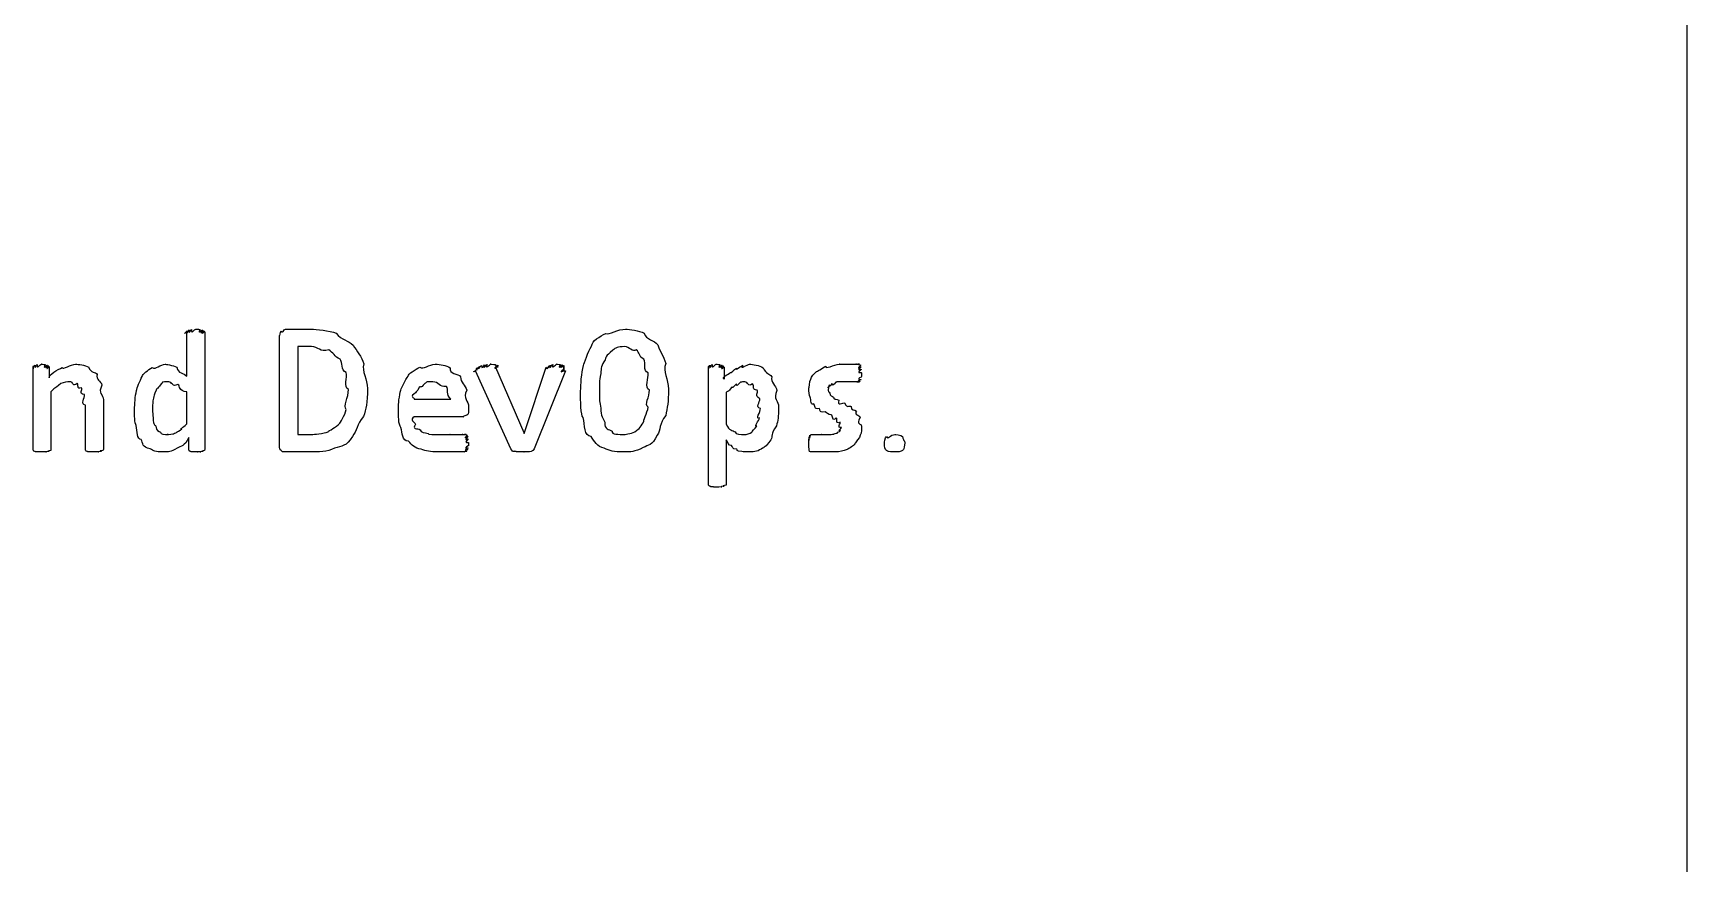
# Model space of a CAD drawing. Header units: millimetres. Extents: x 0 to 216, y 0 to 279.
# Drawn here: x 182.68 to 215.9, y 106.22 to 122.91 of the extents above; entities that cross this region are included whole.
import ezdxf

# ---------------------------------------------------------------- set-up
doc = ezdxf.new("R2010")
doc.units = ezdxf.units.MM
doc.layers.get('0').update_dxf_attribs({"linetype": 'CONTINUOUS'})

msp = doc.modelspace()

# ---------------------------------------------------------------- linework, layer by layer
at = {"color": 7}
msp.add_line((215.9, 279.4), (215.9, 0), dxfattribs=at)
at = {"color": 0}
for p, q in [((187.744, 116.961), (188.262, 116.961)), ((185.766, 116.013), (185.766, 116.906)), ((186.125, 116.906), (186.125, 114.547)), ((187.628, 114.624), (187.628, 116.829)), ((188.268, 116.608), (187.992, 116.608)), ((187.992, 116.608), (187.992, 114.844)), ((182.675, 114.547), (182.675, 116.2)), ((183.001, 116.2), (183.001, 115.98)), ((192.271, 114.558), (191.56, 116.123)), ((191.968, 116.195), (192.536, 114.883)), ((192.546, 114.883), (192.982, 116.195)), ((193.373, 116.123), (192.745, 114.558)), ((193.34, 116.2), (193.34, 116.2)), ((196.242, 113.847), (196.242, 116.195)), ((196.557, 116.195), (196.557, 115.958)), ((183.034, 115.699), (183.034, 114.547)), ((185.766, 115.059), (185.766, 115.699)), ((189.012, 115.748), (189.012, 115.748)), ((189.392, 115.765), (189.392, 115.765)), ((195.059, 115.732), (195.059, 115.732)), ((195.439, 115.754), (195.439, 115.754)), ((196.601, 115.688), (196.601, 115.048)), ((183.728, 114.547), (183.728, 115.434)), ((184.087, 115.539), (184.087, 114.547)), ((190.333, 115.55), (191.066, 115.55)), ((191.425, 115.401), (191.425, 115.34)), ((197.29, 115.368), (197.29, 115.368)), ((197.653, 115.395), (197.653, 115.395)), ((191.32, 115.197), (190.333, 115.197)), ((199.319, 115.01), (199.319, 115.01)), ((185.805, 114.552), (185.805, 114.784)), ((187.992, 114.844), (188.273, 114.844)), ((192.536, 114.883), (192.541, 114.861)), ((192.541, 114.861), (192.546, 114.883)), ((196.601, 114.734), (196.601, 113.847)), ((200.186, 114.668), (200.186, 114.668)), ((188.229, 114.492), (187.744, 114.492))]:
    msp.add_line(p, q, dxfattribs=at)
for points in [[(185.805, 116.944), (185.808, 116.836), (185.838, 116.951), (185.86, 116.955)], [(185.86, 116.955), (185.852, 116.842), (185.91, 116.961), (185.943, 116.961)], [(185.943, 116.961), (185.922, 116.961), (186.009, 116.958), (186.031, 116.955)], [(186.031, 116.955), (185.966, 116.836), (186.069, 116.947), (186.081, 116.944)], [(187.661, 116.928), (187.675, 116.842), (187.714, 116.961), (187.744, 116.961)], [(188.262, 116.961), (188.367, 116.961), (188.627, 116.933), (188.764, 116.878)], [(194.182, 116.873), (194.244, 116.842), (194.427, 116.961), (194.579, 116.961)], [(194.579, 116.961), (194.656, 116.961), (194.846, 116.933), (194.954, 116.878)], [(185.766, 116.906), (185.651, 116.814), (185.768, 116.92), (185.772, 116.928)], [(185.772, 116.928), (185.779, 116.829), (185.79, 116.94), (185.805, 116.944)], [(186.081, 116.944), (185.993, 116.829), (186.105, 116.935), (186.114, 116.928)], [(186.114, 116.928), (186.006, 116.814), (186.125, 116.913), (186.125, 116.906)], [(187.628, 116.829), (187.628, 116.803), (187.639, 116.909), (187.661, 116.928)], [(188.764, 116.878), (188.874, 116.732), (189.013, 116.742), (189.105, 116.636)], [(189.105, 116.636), (189.179, 116.523), (189.272, 116.407), (189.32, 116.261)], [(193.895, 116.619), (193.898, 116.725), (194.068, 116.814), (194.182, 116.873)], [(194.954, 116.878), (194.99, 116.736), (195.153, 116.749), (195.224, 116.647)], [(195.224, 116.647), (195.252, 116.534), (195.351, 116.422), (195.384, 116.272)], [(188.615, 116.542), (188.433, 116.49), (188.411, 116.608), (188.268, 116.608)], [(188.841, 116.36), (188.73, 116.401), (188.706, 116.498), (188.615, 116.542)], [(188.968, 116.09), (188.848, 116.134), (188.899, 116.286), (188.841, 116.36)], [(193.73, 116.228), (193.748, 116.273), (193.821, 116.512), (193.895, 116.619)], [(194.166, 116.344), (194.079, 116.236), (194.095, 116.174), (194.078, 116.068)], [(194.32, 116.537), (194.16, 116.395), (194.206, 116.424), (194.166, 116.344)], [(194.563, 116.608), (194.405, 116.608), (194.386, 116.584), (194.32, 116.537)], [(194.794, 116.542), (194.711, 116.49), (194.653, 116.608), (194.563, 116.608)], [(194.948, 116.355), (194.84, 116.401), (194.86, 116.498), (194.794, 116.542)], [(195.031, 116.079), (194.917, 116.126), (194.988, 116.277), (194.948, 116.355)], [(182.675, 116.2), (182.675, 116.108), (182.677, 116.214), (182.681, 116.222)], [(182.681, 116.222), (182.682, 116.123), (182.693, 116.235), (182.709, 116.239)], [(182.709, 116.239), (182.711, 116.134), (182.739, 116.25), (182.758, 116.25)], [(182.758, 116.25), (182.753, 116.137), (182.808, 116.255), (182.841, 116.255)], [(182.841, 116.255), (182.815, 116.255), (182.896, 116.253), (182.918, 116.25)], [(182.918, 116.25), (182.859, 116.134), (182.957, 116.246), (182.967, 116.239)], [(182.967, 116.239), (182.881, 116.123), (182.985, 116.229), (182.99, 116.222)], [(182.99, 116.222), (182.892, 116.108), (183.001, 116.207), (183.001, 116.2)], [(183.001, 115.98), (182.98, 116.049), (183.174, 116.145), (183.26, 116.189)], [(183.26, 116.189), (183.271, 116.137), (183.437, 116.255), (183.53, 116.255)], [(183.53, 116.255), (183.582, 116.255), (183.719, 116.236), (183.789, 116.2)], [(183.789, 116.2), (183.844, 116.064), (183.921, 116.114), (183.965, 116.052)], [(183.965, 116.052), (183.932, 115.943), (184.04, 115.921), (184.059, 115.836)], [(184.752, 115.726), (184.765, 115.777), (184.816, 115.93), (184.868, 116.007)], [(184.868, 116.007), (184.871, 116.053), (184.989, 116.148), (185.067, 116.189)], [(185.067, 116.189), (185.143, 116.137), (185.232, 116.255), (185.331, 116.255)], [(185.331, 116.255), (185.327, 116.255), (185.492, 116.235), (185.563, 116.195)], [(185.563, 116.195), (185.584, 116.057), (185.7, 116.093), (185.766, 116.013)], [(189.012, 115.748), (188.903, 115.804), (188.996, 115.983), (188.968, 116.09)], [(189.32, 116.261), (189.273, 116.112), (189.392, 115.948), (189.392, 115.765)], [(190.063, 115.737), (190.082, 115.784), (190.149, 115.941), (190.212, 116.018)], [(190.212, 116.018), (190.208, 116.057), (190.351, 116.153), (190.444, 116.195)], [(190.444, 116.195), (190.51, 116.137), (190.638, 116.255), (190.752, 116.255)], [(190.752, 116.255), (190.858, 116.255), (190.97, 116.231), (191.055, 116.184)], [(191.055, 116.184), (191.028, 116.046), (191.21, 116.079), (191.265, 116.002)], [(191.265, 116.002), (191.255, 115.892), (191.36, 115.834), (191.386, 115.732)], [(191.56, 116.123), (191.472, 116.064), (191.595, 116.151), (191.593, 116.162)], [(191.587, 116.184), (191.582, 116.097), (191.601, 116.196), (191.631, 116.2)], [(191.593, 116.162), (191.582, 116.086), (191.587, 116.18), (191.587, 116.184)], [(191.631, 116.2), (191.611, 116.112), (191.648, 116.219), (191.681, 116.228)], [(191.681, 116.228), (191.677, 116.126), (191.736, 116.24), (191.747, 116.245)], [(191.747, 116.245), (191.703, 116.134), (191.777, 116.25), (191.797, 116.25)], [(191.797, 116.25), (191.743, 116.137), (191.844, 116.255), (191.874, 116.255)], [(191.874, 116.255), (191.809, 116.255), (191.94, 116.253), (191.962, 116.25)], [(191.99, 116.222), (191.946, 116.108), (191.959, 116.206), (191.968, 116.195)], [(191.962, 116.25), (191.97, 116.134), (192.001, 116.246), (192.012, 116.239)], [(192.012, 116.239), (191.992, 116.123), (192.014, 116.229), (191.99, 116.222)], [(192.982, 116.195), (193.011, 116.108), (193.029, 116.214), (193.037, 116.222)], [(193.037, 116.222), (193.026, 116.123), (193.053, 116.235), (193.065, 116.239)], [(193.065, 116.239), (193.048, 116.134), (193.092, 116.25), (193.114, 116.25)], [(193.114, 116.25), (193.092, 116.137), (193.164, 116.255), (193.197, 116.255)], [(193.197, 116.255), (193.154, 116.255), (193.249, 116.253), (193.269, 116.25)], [(193.269, 116.25), (193.191, 116.134), (193.301, 116.247), (193.313, 116.245)], [(193.313, 116.245), (193.213, 116.126), (193.33, 116.235), (193.335, 116.228)], [(193.329, 116.151), (193.213, 116.06), (193.343, 116.134), (193.373, 116.123)], [(193.335, 116.167), (193.335, 116.075), (193.332, 116.158), (193.329, 116.151)], [(193.335, 116.228), (193.337, 116.112), (193.34, 116.211), (193.34, 116.2)], [(193.34, 116.184), (193.337, 116.086), (193.337, 116.174), (193.335, 116.167)], [(193.34, 116.2), (193.337, 116.097), (193.34, 116.191), (193.34, 116.184)], [(193.675, 115.715), (193.675, 115.848), (193.693, 116.073), (193.73, 116.228)], [(194.078, 116.068), (194.046, 115.905), (194.055, 115.849), (194.055, 115.732)], [(195.059, 115.732), (194.95, 115.795), (195.049, 115.971), (195.031, 116.079)], [(195.384, 116.272), (195.32, 116.115), (195.439, 115.948), (195.439, 115.754)], [(196.242, 116.195), (196.242, 116.112), (196.244, 116.218), (196.248, 116.222)], [(196.248, 116.222), (196.249, 116.123), (196.259, 116.235), (196.27, 116.239)], [(196.27, 116.239), (196.275, 116.134), (196.3, 116.25), (196.319, 116.25)], [(196.319, 116.25), (196.315, 116.137), (196.366, 116.255), (196.397, 116.255)], [(196.397, 116.255), (196.377, 116.255), (196.455, 116.253), (196.474, 116.25)], [(196.474, 116.25), (196.415, 116.134), (196.507, 116.246), (196.518, 116.239)], [(196.518, 116.239), (196.441, 116.123), (196.541, 116.229), (196.546, 116.222)], [(196.546, 116.222), (196.452, 116.108), (196.557, 116.206), (196.557, 116.195)], [(196.557, 115.958), (196.496, 115.991), (196.642, 116.053), (196.683, 116.09)], [(196.683, 116.09), (196.694, 116.064), (196.763, 116.156), (196.804, 116.178)], [(196.804, 116.178), (196.778, 116.112), (196.89, 116.222), (196.931, 116.233)], [(196.931, 116.233), (196.862, 116.137), (197.021, 116.255), (197.069, 116.255)], [(197.069, 116.255), (197.135, 116.255), (197.265, 116.231), (197.339, 116.184)], [(197.339, 116.184), (197.4, 116.046), (197.472, 116.079), (197.516, 116.002)], [(197.516, 116.002), (197.491, 115.892), (197.598, 115.832), (197.62, 115.726)], [(198.261, 115.776), (198.261, 115.766), (198.273, 115.903), (198.3, 115.958)], [(198.3, 115.958), (198.312, 115.998), (198.363, 116.068), (198.416, 116.112)], [(198.416, 116.112), (198.416, 116.086), (198.529, 116.191), (198.603, 116.217)], [(198.603, 116.217), (198.566, 116.137), (198.769, 116.255), (198.873, 116.255)], [(198.873, 116.255), (198.83, 116.255), (198.961, 116.255), (199.005, 116.255)], [(199.005, 116.255), (199.035, 116.255), (199.089, 116.255), (199.126, 116.255)], [(199.126, 116.255), (199.11, 116.255), (199.194, 116.255), (199.22, 116.255)], [(199.22, 116.255), (199.161, 116.255), (199.264, 116.255), (199.275, 116.255)], [(199.275, 116.255), (199.187, 116.255), (199.299, 116.25), (199.303, 116.239)], [(199.303, 116.239), (199.194, 116.115), (199.309, 116.214), (199.309, 116.2)], [(199.309, 116.2), (199.198, 116.09), (199.314, 116.173), (199.314, 116.151)], [(199.314, 115.997), (199.198, 115.943), (199.311, 115.955), (199.309, 115.941)], [(199.314, 116.151), (199.201, 116.049), (199.319, 116.108), (199.319, 116.079)], [(199.319, 116.079), (199.319, 115.991), (199.317, 116.021), (199.314, 115.997)], [(183.232, 115.87), (183.101, 115.744), (183.103, 115.794), (183.034, 115.699)], [(183.431, 115.903), (183.348, 115.903), (183.298, 115.892), (183.232, 115.87)], [(183.563, 115.87), (183.465, 115.784), (183.481, 115.903), (183.431, 115.903)], [(183.651, 115.781), (183.538, 115.744), (183.599, 115.85), (183.563, 115.87)], [(183.706, 115.644), (183.586, 115.667), (183.676, 115.744), (183.651, 115.781)], [(183.728, 115.434), (183.613, 115.442), (183.72, 115.591), (183.706, 115.644)], [(184.059, 115.836), (183.968, 115.66), (184.087, 115.656), (184.087, 115.539)], [(184.714, 115.351), (184.714, 115.439), (184.726, 115.616), (184.752, 115.726)], [(185.149, 115.737), (185.095, 115.627), (185.105, 115.634), (185.094, 115.572)], [(185.248, 115.859), (185.146, 115.726), (185.174, 115.788), (185.149, 115.737)], [(185.403, 115.903), (185.232, 115.903), (185.292, 115.888), (185.248, 115.859)], [(185.584, 115.848), (185.47, 115.784), (185.465, 115.903), (185.403, 115.903)], [(185.766, 115.699), (185.587, 115.715), (185.642, 115.814), (185.584, 115.848)], [(188.968, 115.346), (188.903, 115.409), (189.012, 115.594), (189.012, 115.748)], [(189.392, 115.765), (189.392, 115.475), (189.366, 115.36), (189.315, 115.203)], [(190.014, 115.368), (190.014, 115.447), (190.03, 115.627), (190.063, 115.737)], [(190.361, 115.682), (190.226, 115.597), (190.333, 115.597), (190.333, 115.55)], [(190.433, 115.792), (190.38, 115.682), (190.379, 115.726), (190.361, 115.682)], [(190.548, 115.87), (190.444, 115.744), (190.465, 115.825), (190.433, 115.792)], [(190.708, 115.903), (190.535, 115.903), (190.595, 115.892), (190.548, 115.87)], [(190.978, 115.809), (190.832, 115.784), (190.83, 115.903), (190.708, 115.903)], [(191.066, 115.55), (190.953, 115.66), (191.04, 115.746), (190.978, 115.809)], [(191.386, 115.732), (191.306, 115.568), (191.425, 115.518), (191.425, 115.401)], [(193.725, 115.186), (193.675, 115.226), (193.675, 115.517), (193.675, 115.715)], [(194.055, 115.732), (194.046, 115.542), (194.062, 115.484), (194.078, 115.374)], [(195.031, 115.39), (194.95, 115.431), (195.059, 115.611), (195.059, 115.732)], [(195.439, 115.754), (195.439, 115.491), (195.419, 115.382), (195.384, 115.225)], [(196.705, 115.787), (196.635, 115.682), (196.637, 115.728), (196.601, 115.688)], [(196.799, 115.853), (196.701, 115.737), (196.739, 115.816), (196.705, 115.787)], [(196.887, 115.892), (196.76, 115.77), (196.828, 115.871), (196.799, 115.853)], [(196.975, 115.903), (196.937, 115.903), (196.916, 115.898), (196.887, 115.892)], [(197.13, 115.859), (197.028, 115.784), (197.037, 115.903), (196.975, 115.903)], [(197.224, 115.737), (197.109, 115.726), (197.17, 115.828), (197.13, 115.859)], [(197.273, 115.561), (197.157, 115.623), (197.248, 115.685), (197.224, 115.737)], [(197.62, 115.726), (197.535, 115.564), (197.653, 115.513), (197.653, 115.395)], [(198.289, 115.594), (198.261, 115.63), (198.261, 115.705), (198.261, 115.776)], [(198.669, 115.836), (198.639, 115.729), (198.652, 115.812), (198.652, 115.798)], [(198.652, 115.798), (198.639, 115.667), (198.661, 115.71), (198.68, 115.677)], [(198.719, 115.87), (198.661, 115.755), (198.68, 115.85), (198.669, 115.836)], [(198.68, 115.677), (198.68, 115.605), (198.727, 115.619), (198.757, 115.594)], [(198.801, 115.892), (198.705, 115.773), (198.741, 115.88), (198.719, 115.87)], [(198.923, 115.903), (198.775, 115.903), (198.837, 115.898), (198.801, 115.892)], [(199.061, 115.903), (198.989, 115.903), (198.974, 115.903), (198.923, 115.903)], [(199.165, 115.903), (199.069, 115.903), (199.1, 115.903), (199.061, 115.903)], [(199.237, 115.903), (199.128, 115.903), (199.194, 115.903), (199.165, 115.903)], [(199.275, 115.903), (199.165, 115.903), (199.255, 115.903), (199.237, 115.903)], [(199.292, 115.908), (199.179, 115.903), (199.282, 115.903), (199.275, 115.903)], [(199.309, 115.941), (199.19, 115.914), (199.299, 115.915), (199.292, 115.908)], [(184.747, 115.021), (184.714, 115.068), (184.714, 115.237), (184.714, 115.351)], [(185.094, 115.572), (185.073, 115.502), (185.077, 115.447), (185.077, 115.384)], [(185.077, 115.384), (185.073, 115.252), (185.08, 115.247), (185.088, 115.181)], [(188.83, 115.065), (188.844, 115.065), (188.937, 115.232), (188.968, 115.346)], [(190.063, 114.982), (190.014, 115.045), (190.014, 115.22), (190.014, 115.368)], [(191.425, 115.34), (191.425, 115.241), (191.414, 115.252), (191.391, 115.23)], [(194.078, 115.374), (194.079, 115.208), (194.123, 115.172), (194.16, 115.092)], [(194.948, 115.109), (194.917, 115.101), (195.016, 115.282), (195.031, 115.39)], [(197.29, 115.368), (197.175, 115.376), (197.284, 115.498), (197.273, 115.561)], [(197.268, 115.175), (197.175, 115.127), (197.29, 115.302), (197.29, 115.368)], [(197.653, 115.395), (197.653, 115.189), (197.638, 115.128), (197.609, 115.015)], [(198.36, 115.462), (198.297, 115.409), (198.307, 115.542), (198.289, 115.594)], [(198.465, 115.368), (198.36, 115.336), (198.393, 115.425), (198.36, 115.462)], [(198.586, 115.296), (198.438, 115.285), (198.505, 115.342), (198.465, 115.368)], [(198.708, 115.241), (198.639, 115.244), (198.63, 115.277), (198.586, 115.296)], [(198.757, 115.594), (198.742, 115.557), (198.825, 115.551), (198.862, 115.533)], [(198.862, 115.533), (198.819, 115.402), (198.942, 115.495), (198.983, 115.473)], [(198.983, 115.473), (199.022, 115.363), (199.069, 115.431), (199.11, 115.407)], [(199.11, 115.407), (199.102, 115.31), (199.184, 115.349), (199.215, 115.313)], [(199.215, 115.313), (199.165, 115.241), (199.273, 115.237), (199.292, 115.186)], [(184.846, 114.745), (184.758, 114.737), (184.769, 114.913), (184.747, 115.021)], [(185.088, 115.181), (185.091, 115.006), (185.117, 115.061), (185.143, 115.01)], [(185.143, 115.01), (185.143, 114.906), (185.2, 114.922), (185.237, 114.888)], [(185.662, 114.954), (185.613, 114.946), (185.729, 115.018), (185.766, 115.059)], [(188.604, 114.899), (188.605, 114.917), (188.771, 114.99), (188.83, 115.065)], [(189.315, 115.203), (189.171, 115.043), (189.188, 114.912), (189.089, 114.806)], [(190.217, 114.712), (190.082, 114.712), (190.099, 114.875), (190.063, 114.982)], [(190.333, 115.197), (190.226, 115.142), (190.342, 115.092), (190.361, 115.048)], [(190.361, 115.048), (190.263, 114.94), (190.408, 114.971), (190.449, 114.938)], [(191.391, 115.23), (191.262, 115.197), (191.345, 115.197), (191.32, 115.197)], [(193.885, 114.806), (193.744, 114.803), (193.76, 115.034), (193.725, 115.186)], [(194.16, 115.092), (194.152, 114.933), (194.245, 114.954), (194.309, 114.91)], [(194.788, 114.916), (194.835, 114.94), (194.907, 115.028), (194.948, 115.109)], [(195.384, 115.225), (195.247, 115.061), (195.29, 114.938), (195.213, 114.828)], [(196.601, 115.048), (196.661, 114.913), (196.723, 114.93), (196.783, 114.894)], [(197.113, 114.888), (197.098, 114.902), (197.186, 114.957), (197.212, 115.01)], [(197.212, 115.01), (197.149, 115.006), (197.256, 115.116), (197.268, 115.175)], [(197.609, 115.015), (197.48, 114.847), (197.545, 114.811), (197.493, 114.734)], [(198.812, 115.175), (198.716, 115.09), (198.748, 115.222), (198.708, 115.241)], [(198.889, 115.092), (198.779, 115.043), (198.845, 115.153), (198.812, 115.175)], [(198.917, 114.982), (198.815, 114.979), (198.907, 115.062), (198.889, 115.092)], [(198.895, 114.922), (198.815, 114.913), (198.917, 114.96), (198.917, 114.982)], [(199.292, 115.186), (199.201, 115.024), (199.319, 115.079), (199.319, 115.01)], [(199.319, 115.01), (199.319, 114.869), (199.304, 114.85), (199.275, 114.784)], [(185.028, 114.558), (184.848, 114.583), (184.893, 114.668), (184.846, 114.745)], [(185.237, 114.888), (185.221, 114.844), (185.328, 114.844), (185.392, 114.844)], [(185.392, 114.844), (185.312, 114.844), (185.45, 114.847), (185.48, 114.855)], [(185.48, 114.855), (185.488, 114.858), (185.538, 114.873), (185.568, 114.888)], [(185.568, 114.888), (185.547, 114.891), (185.628, 114.928), (185.662, 114.954)], [(185.805, 114.784), (185.717, 114.594), (185.648, 114.62), (185.568, 114.569)], [(188.273, 114.844), (188.307, 114.844), (188.516, 114.862), (188.604, 114.899)], [(189.089, 114.806), (188.976, 114.594), (188.874, 114.62), (188.73, 114.569)], [(190.471, 114.547), (190.336, 114.565), (190.287, 114.638), (190.217, 114.712)], [(190.449, 114.938), (190.462, 114.877), (190.543, 114.884), (190.609, 114.866)], [(190.609, 114.866), (190.594, 114.844), (190.755, 114.844), (190.851, 114.844)], [(190.851, 114.844), (190.885, 114.844), (190.996, 114.844), (191.055, 114.844)], [(191.055, 114.844), (191.002, 114.844), (191.163, 114.844), (191.204, 114.844)], [(191.204, 114.844), (191.204, 114.844), (191.283, 114.844), (191.309, 114.844)], [(191.309, 114.844), (191.259, 114.844), (191.36, 114.844), (191.375, 114.844)], [(191.375, 114.844), (191.284, 114.844), (191.393, 114.84), (191.397, 114.833)], [(191.397, 114.833), (191.295, 114.715), (191.409, 114.82), (191.414, 114.806)], [(191.414, 114.806), (191.303, 114.69), (191.419, 114.778), (191.419, 114.756)], [(191.419, 114.756), (191.306, 114.646), (191.425, 114.706), (191.425, 114.674)], [(191.425, 114.674), (191.425, 114.591), (191.422, 114.631), (191.419, 114.613)], [(194.149, 114.569), (194.002, 114.598), (193.953, 114.703), (193.885, 114.806)], [(194.309, 114.91), (194.281, 114.844), (194.455, 114.844), (194.551, 114.844)], [(194.551, 114.844), (194.59, 114.844), (194.725, 114.868), (194.788, 114.916)], [(195.213, 114.828), (195.097, 114.609), (195.045, 114.638), (194.932, 114.58)], [(196.705, 114.624), (196.635, 114.613), (196.637, 114.693), (196.601, 114.734)], [(196.783, 114.894), (196.778, 114.844), (196.901, 114.844), (196.964, 114.844)], [(196.964, 114.844), (197.017, 114.844), (197.072, 114.858), (197.113, 114.888)], [(197.493, 114.734), (197.378, 114.576), (197.378, 114.596), (197.3, 114.552)], [(198.261, 114.751), (198.264, 114.686), (198.268, 114.791), (198.272, 114.806)], [(198.261, 114.668), (198.261, 114.642), (198.261, 114.729), (198.261, 114.751)], [(198.267, 114.536), (198.261, 114.554), (198.261, 114.613), (198.261, 114.668)], [(198.272, 114.806), (198.272, 114.715), (198.279, 114.829), (198.283, 114.833)], [(198.283, 114.833), (198.279, 114.726), (198.291, 114.844), (198.3, 114.844)], [(198.3, 114.844), (198.297, 114.844), (198.325, 114.844), (198.344, 114.844)], [(198.344, 114.844), (198.338, 114.844), (198.389, 114.844), (198.416, 114.844)], [(198.416, 114.844), (198.393, 114.844), (198.479, 114.844), (198.52, 114.844)], [(198.52, 114.844), (198.473, 114.844), (198.606, 114.844), (198.658, 114.844)], [(198.658, 114.844), (198.683, 114.844), (198.732, 114.846), (198.763, 114.85)], [(198.763, 114.85), (198.746, 114.855), (198.823, 114.866), (198.845, 114.877)], [(198.845, 114.877), (198.79, 114.877), (198.884, 114.902), (198.895, 114.922)], [(199.275, 114.784), (199.146, 114.624), (199.209, 114.668), (199.154, 114.624)], [(199.778, 114.668), (199.778, 114.679), (199.792, 114.784), (199.823, 114.806)], [(199.823, 114.525), (199.778, 114.538), (199.778, 114.598), (199.778, 114.668)], [(199.823, 114.806), (199.836, 114.726), (199.906, 114.844), (199.988, 114.844)], [(199.988, 114.844), (199.99, 114.844), (200.112, 114.831), (200.142, 114.806)], [(200.142, 114.806), (200.167, 114.679), (200.186, 114.737), (200.186, 114.668)], [(200.186, 114.668), (200.167, 114.538), (200.171, 114.549), (200.142, 114.525)], [(182.681, 114.525), (182.675, 114.52), (182.675, 114.538), (182.675, 114.547)], [(182.709, 114.502), (182.687, 114.505), (182.688, 114.516), (182.681, 114.525)], [(182.764, 114.492), (182.711, 114.494), (182.722, 114.499), (182.709, 114.502)], [(182.852, 114.492), (182.76, 114.492), (182.789, 114.492), (182.764, 114.492)], [(182.94, 114.492), (182.83, 114.492), (182.888, 114.492), (182.852, 114.492)], [(182.995, 114.502), (182.877, 114.494), (182.965, 114.494), (182.94, 114.492)], [(183.023, 114.519), (182.903, 114.505), (183.009, 114.51), (182.995, 114.502)], [(183.034, 114.547), (183.031, 114.516), (183.03, 114.526), (183.023, 114.519)], [(183.734, 114.519), (183.73, 114.516), (183.728, 114.536), (183.728, 114.547)], [(183.761, 114.502), (183.741, 114.505), (183.741, 114.515), (183.734, 114.519)], [(183.817, 114.492), (183.767, 114.494), (183.775, 114.499), (183.761, 114.502)], [(183.91, 114.492), (183.814, 114.492), (183.841, 114.492), (183.817, 114.492)], [(183.993, 114.492), (183.884, 114.492), (183.943, 114.492), (183.91, 114.492)], [(184.048, 114.502), (183.932, 114.494), (184.018, 114.494), (183.993, 114.492)], [(184.076, 114.525), (183.957, 114.505), (184.062, 114.51), (184.048, 114.502)], [(184.087, 114.547), (184.087, 114.52), (184.083, 114.531), (184.076, 114.525)], [(185.298, 114.492), (185.117, 114.492), (185.105, 114.513), (185.028, 114.558)], [(185.568, 114.569), (185.437, 114.492), (185.397, 114.492), (185.298, 114.492)], [(185.811, 114.525), (185.794, 114.52), (185.805, 114.541), (185.805, 114.552)], [(185.838, 114.502), (185.805, 114.505), (185.818, 114.516), (185.811, 114.525)], [(185.888, 114.492), (185.83, 114.494), (185.852, 114.499), (185.838, 114.502)], [(185.97, 114.492), (185.871, 114.492), (185.91, 114.492), (185.888, 114.492)], [(186.042, 114.492), (185.929, 114.492), (185.995, 114.492), (185.97, 114.492)], [(186.092, 114.502), (185.973, 114.494), (186.064, 114.494), (186.042, 114.492)], [(186.114, 114.519), (185.995, 114.505), (186.103, 114.51), (186.092, 114.502)], [(186.125, 114.547), (186.125, 114.516), (186.121, 114.526), (186.114, 114.519)], [(187.661, 114.519), (187.628, 114.531), (187.628, 114.576), (187.628, 114.624)], [(187.744, 114.492), (187.675, 114.492), (187.686, 114.5), (187.661, 114.519)], [(188.73, 114.569), (188.576, 114.492), (188.423, 114.492), (188.229, 114.492)], [(190.818, 114.492), (190.653, 114.492), (190.57, 114.51), (190.471, 114.547)], [(191.033, 114.492), (190.862, 114.492), (190.895, 114.492), (190.818, 114.492)], [(191.21, 114.492), (191.112, 114.492), (191.099, 114.492), (191.033, 114.492)], [(191.336, 114.492), (191.215, 114.492), (191.261, 114.492), (191.21, 114.492)], [(191.391, 114.502), (191.281, 114.492), (191.37, 114.492), (191.336, 114.492)], [(191.408, 114.536), (191.292, 114.51), (191.399, 114.513), (191.391, 114.502)], [(191.414, 114.569), (191.299, 114.531), (191.411, 114.547), (191.408, 114.536)], [(191.419, 114.613), (191.303, 114.558), (191.417, 114.583), (191.414, 114.569)], [(192.337, 114.502), (192.309, 114.494), (192.307, 114.516), (192.271, 114.558)], [(192.375, 114.502), (192.327, 114.505), (192.348, 114.51), (192.337, 114.502)], [(192.436, 114.492), (192.356, 114.494), (192.389, 114.499), (192.375, 114.502)], [(192.53, 114.492), (192.409, 114.492), (192.461, 114.492), (192.436, 114.492)], [(192.624, 114.492), (192.482, 114.492), (192.566, 114.492), (192.53, 114.492)], [(192.684, 114.502), (192.651, 114.494), (192.648, 114.494), (192.624, 114.492)], [(192.723, 114.525), (192.684, 114.505), (192.702, 114.51), (192.684, 114.502)], [(192.745, 114.558), (192.702, 114.52), (192.734, 114.531), (192.723, 114.525)], [(194.54, 114.492), (194.336, 114.492), (194.259, 114.516), (194.149, 114.569)], [(194.932, 114.58), (194.751, 114.492), (194.686, 114.492), (194.54, 114.492)], [(196.81, 114.547), (196.705, 114.549), (196.741, 114.594), (196.705, 114.624)], [(196.915, 114.502), (196.774, 114.51), (196.846, 114.528), (196.81, 114.547)], [(197.036, 114.492), (196.961, 114.492), (196.951, 114.494), (196.915, 114.502)], [(197.3, 114.552), (197.224, 114.492), (197.135, 114.492), (197.036, 114.492)], [(198.294, 114.492), (198.272, 114.492), (198.273, 114.505), (198.267, 114.536)], [(198.355, 114.492), (198.297, 114.492), (198.308, 114.492), (198.294, 114.492)], [(198.448, 114.492), (198.349, 114.492), (198.38, 114.492), (198.355, 114.492)], [(198.581, 114.492), (198.427, 114.492), (198.489, 114.492), (198.448, 114.492)], [(198.735, 114.492), (198.639, 114.492), (198.628, 114.492), (198.581, 114.492)], [(198.967, 114.525), (198.896, 114.492), (198.819, 114.492), (198.735, 114.492)], [(199.154, 114.624), (199.04, 114.536), (199.04, 114.547), (198.967, 114.525)], [(199.977, 114.492), (199.836, 114.492), (199.851, 114.502), (199.823, 114.525)], [(200.142, 114.525), (200.109, 114.492), (200.057, 114.492), (199.977, 114.492)], [(196.248, 113.819), (196.242, 113.816), (196.242, 113.836), (196.242, 113.847)], [(196.275, 113.803), (196.253, 113.801), (196.255, 113.812), (196.248, 113.819)], [(196.33, 113.792), (196.278, 113.79), (196.289, 113.796), (196.275, 113.803)], [(196.419, 113.786), (196.326, 113.786), (196.355, 113.789), (196.33, 113.792)], [(196.507, 113.792), (196.397, 113.786), (196.455, 113.786), (196.419, 113.786)], [(196.562, 113.803), (196.444, 113.79), (196.532, 113.792), (196.507, 113.792)], [(196.59, 113.824), (196.47, 113.801), (196.576, 113.807), (196.562, 113.803)], [(196.601, 113.847), (196.598, 113.819), (196.596, 113.833), (196.59, 113.824)]]:
    msp.add_open_spline(points, degree=3, dxfattribs=at)

doc.saveas('drawing.dxf')
